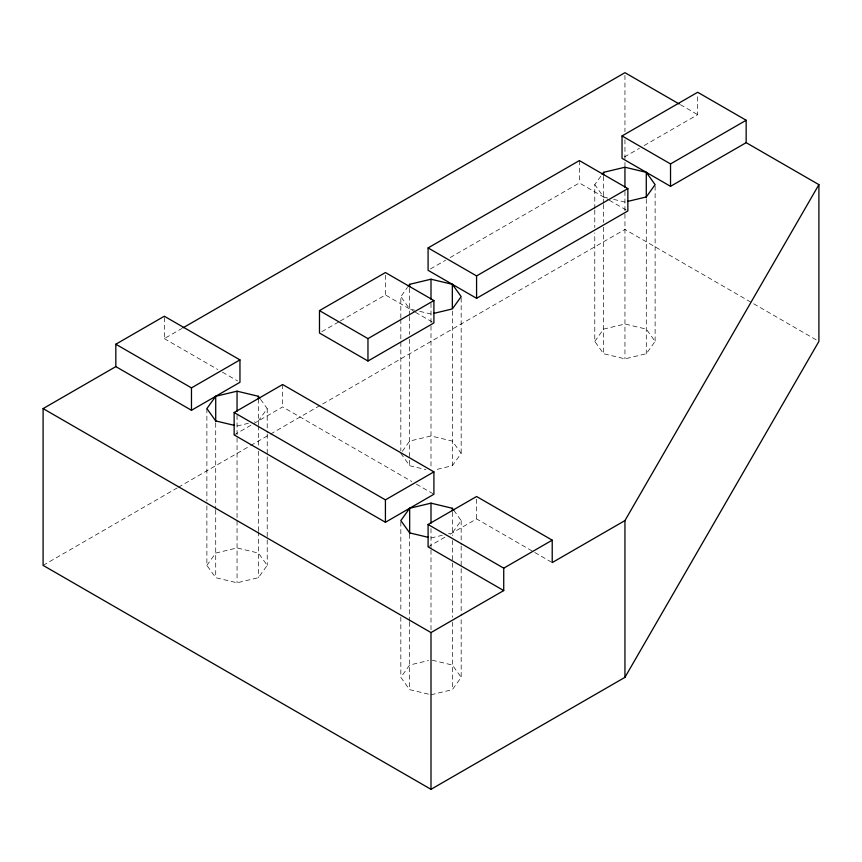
<?xml version="1.0" encoding="UTF-8"?>
<svg xmlns="http://www.w3.org/2000/svg" width="862" height="862" viewBox="0 0 862 862"><rect width="100%" height="100%" fill="white"/><g stroke="black" fill="none" stroke-linecap="round" stroke-linejoin="round"><path stroke-width="0.65" stroke-dasharray="4.31 3.23" d="M260.593 399.365L267.22 408.599L258.385 420.925L254.624 421.82M206.88 565.375L215.715 553.059L237.05 547.952L258.385 553.059L267.22 565.375L258.385 577.691L237.05 582.787L215.715 577.691L206.88 565.375L206.88 502.395M400.83 318.067L400.83 296.625L407.457 287.391M402.306 451.343L409.665 441.075L431 435.978L452.334 441.075L461.17 453.401L452.334 465.717L434.76 469.919M594.78 208.766L594.78 184.651L601.407 175.417M453.811 510.315L461.17 520.583L452.334 532.899L448.574 533.793M594.78 341.417L603.615 329.101L624.95 324.004L646.284 329.101L655.12 341.417L646.284 353.732L624.95 358.84L603.615 353.732L594.78 341.417L594.78 232.891M428.489 694.169L409.665 689.665L400.83 677.349L409.665 665.033L428.489 660.529M431 694.772L452.334 689.665L461.17 677.349L461.17 617.052M164.319 317.539L164.319 338.615L181.807 328.519M321.795 331.687L339.143 321.666M340.307 320.998L385.422 294.944L414.288 311.613M430.418 268.966L445.546 260.238M450.201 257.544L579.372 182.97L608.238 199.639M624.368 156.992L639.496 148.264M644.151 145.57L697.681 114.668L697.681 93.592M234.141 434.922L252.609 424.255M253.762 423.587L282.628 406.929L411.799 481.502M43.1 565.375L177.195 487.957M178.359 487.278L249.484 446.214M250.659 445.546L269.31 434.771M270.474 434.103L624.95 229.443L817.736 340.749M428.091 546.896L445.406 536.897M450.029 534.235L476.578 518.902L533.6 551.82M237.05 426.022L248.342 423.317M431 537.996L442.292 535.302M607.376 197.872L603.615 196.967L594.78 184.651M613.658 199.37L624.95 202.074M414.687 310.148L409.665 308.941L400.83 296.625M419.708 311.344L431 314.048M400.83 453.401L409.665 465.717L425.979 469.618M432.25 660.227L452.334 665.033L461.17 677.349M680.366 104.668L697.681 114.668M609.391 200.296L627.859 210.964M415.441 312.281L433.909 322.938M164.319 338.615L217.849 369.529M222.504 372.212L237.632 380.95M416.454 484.185L433.909 494.26M534.763 552.488L552.219 562.574M655.12 185.987L655.12 341.417M646.284 199.133L646.284 353.732M624.95 75.36L624.95 131.627M624.95 139.666L624.95 161.108M624.95 162.444L624.95 166.474M624.95 191.353L624.95 358.84M603.615 176.354L603.615 203.669M603.615 204.488L603.615 222.428M603.615 227.266L603.615 353.732M594.78 210.112L594.78 227.525M579.372 160.58L579.372 182.97M476.578 499.141L476.578 518.902M461.17 297.972L461.17 453.401M461.17 520.583L461.17 544.698M461.17 546.034L461.17 615.716M452.334 311.107L452.334 465.717M452.334 512.287L452.334 535.582M452.334 540.42L452.334 617.311M452.334 622.159L452.334 689.665M431 303.327L431 468.131M431 528.621L431 548.717M431 550.053L431 630.456M409.665 288.328L409.665 315.643M409.665 316.473L409.665 334.402M409.665 339.251L409.665 459.015M409.665 460.351L409.665 465.717M409.665 534.235L409.665 621.33M409.665 622.159L409.665 689.665M400.83 319.403L400.83 340.846M400.83 342.182L400.83 450.718M400.83 521.919L400.83 611.697M400.83 617.052L400.83 677.349M385.422 275.183L385.422 294.944M282.628 384.527L282.628 406.929M267.22 408.599L267.22 432.724M267.22 434.06L267.22 455.502M267.22 456.838L267.22 538.578M267.22 539.914L267.22 565.375M258.385 398.966L258.385 424.944M258.385 425.763L258.385 446.376M258.385 451.225L258.385 530.798M258.385 531.617L258.385 577.691M237.05 415.301L237.05 582.787M215.715 423.08L215.715 509.356M215.715 510.175L215.715 577.691M206.88 408.599L206.88 501.059"/><path stroke-width="1.29" d="M428.091 524.495L503.731 568.166L503.731 590.567L428.091 546.896L428.091 524.495L476.578 496.501L552.219 540.172L552.219 562.574L624.95 520.583L818.9 184.651L746.169 142.661L670.528 186.332L622.041 158.339L622.041 135.937L697.681 92.266L746.169 120.26L746.169 142.661M115.831 366.609L115.831 344.218L164.319 316.225L239.959 359.896L239.959 382.286L191.472 410.28L115.831 366.609L43.1 408.599L43.1 565.375L431 789.323L624.95 677.349L818.9 341.417L818.9 184.651M259.861 398.341L258.385 396.283L237.05 391.186L215.715 396.283L206.88 408.599L215.715 420.925L234.539 425.419M408.189 286.367L409.665 284.309L431 279.213L452.334 284.309L461.17 296.625L452.334 308.941L433.511 313.445M602.139 174.383L603.615 172.335L624.95 167.228L646.284 172.335L655.12 184.651L646.284 196.967L627.461 201.471M453.811 510.315L452.334 508.268L431 503.16L409.665 508.268L400.83 520.583L409.665 532.899L428.489 537.403M182.981 327.851L624.95 72.677L679.213 104M319.479 310.622L385.422 272.554L433.909 300.547L433.909 322.938L367.966 361.016L319.479 333.023L319.479 310.622L367.966 338.615L433.909 300.547M428.091 247.922L579.372 160.58L627.859 188.573L627.859 210.964L476.578 298.306L428.091 270.312L428.091 247.922L476.578 275.915L627.859 188.573M115.831 344.218L191.472 387.889L239.959 359.896M234.141 412.521L282.628 384.527L433.909 471.87L433.909 494.26L385.422 522.264L234.141 434.922L234.141 412.521L385.422 499.863L433.909 471.87M622.041 135.937L670.528 163.931L746.169 120.26M503.731 568.166L552.219 540.172M43.1 408.599L431 632.557L503.731 590.567M670.528 163.931L670.528 186.332M646.284 172.335L646.284 197.797M624.95 167.228L624.95 187.334M624.95 520.583L624.95 677.349M603.615 172.335L603.615 175.018M476.578 275.915L476.578 298.306M452.334 284.309L452.334 308.424M452.334 508.268L452.334 510.94M431 279.213L431 299.308M431 503.16L431 523.256M431 632.557L431 789.323M409.665 284.309L409.665 286.992M409.665 508.268L409.665 533.718M385.422 499.863L385.422 522.264M367.966 338.615L367.966 361.016M258.385 396.283L258.385 398.966M237.05 391.186L237.05 411.282M215.715 396.283L215.715 421.744M191.472 387.889L191.472 410.28"/></g></svg>
